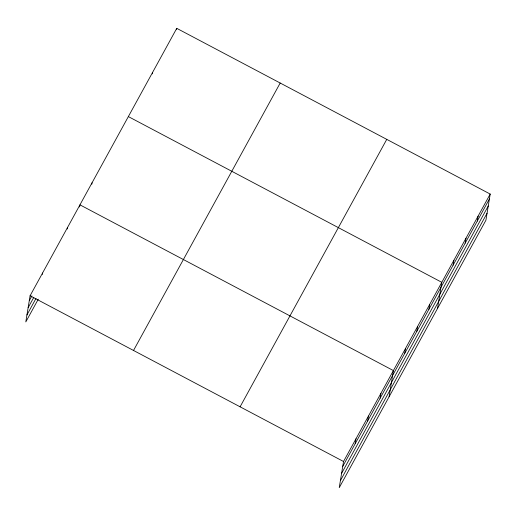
<?xml version="1.0" encoding="UTF-8"?>
<svg xmlns="http://www.w3.org/2000/svg" width="516" height="516" viewBox="0 0 516 516"><rect width="100%" height="100%" fill="white"/><g stroke="black" fill="none" stroke-linecap="round" stroke-linejoin="round"><path stroke-width="0.77" d="M490.2 194.061L343.527 461.504L339.244 487.665L485.917 220.229L490.2 194.061L176.756 28.335L30.083 295.771L25.8 321.939L38.268 299.203M42.318 274.454L42.551 273.041M67.254 228.988L67.486 227.575M79.606 206.961L79.954 204.846L393.398 370.578L389.116 396.74M91.822 184.193L92.054 182.78M152.323 73.872L152.555 72.459M176.524 29.741L176.756 28.335M355.189 443.708L355.995 438.774M367.656 420.979L368.463 416.044M380.124 398.242L380.931 393.308M404.692 353.447L405.499 348.513M416.793 331.382L417.599 326.447M428.893 309.323L429.699 304.382M437.516 308.484L441.799 282.323L128.355 116.59M453.093 265.192L453.899 260.257M465.193 243.126L466 238.192M477.294 221.061L478.1 216.127M29.277 300.712L31.921 295.887M28.128 307.717L33.798 297.384M26.948 314.934L36.017 298.396M133.521 350.467L280.194 83.024M240.095 406.814L386.761 139.372M342.721 466.445L489.394 199.002M341.573 473.449L488.246 206.007M340.392 480.667L487.065 213.224M30.083 295.771L343.527 461.504"/></g></svg>
